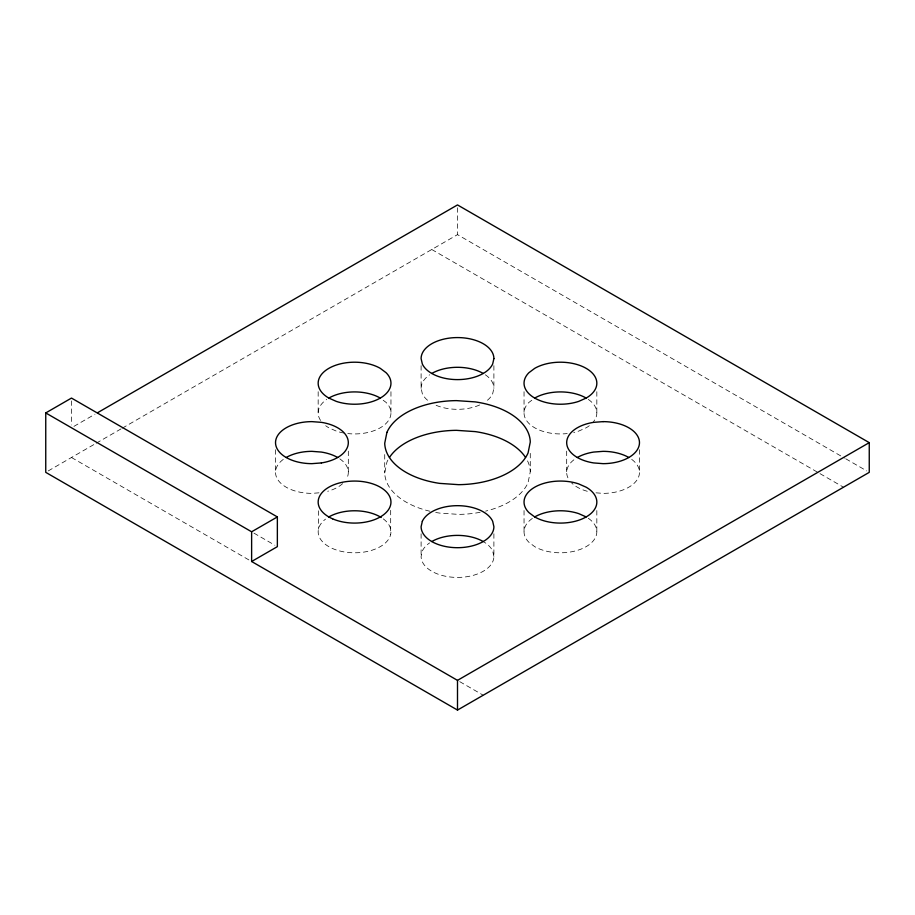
<?xml version="1.0" encoding="UTF-8"?>
<svg xmlns="http://www.w3.org/2000/svg" width="915" height="915" viewBox="0 0 915 915"><rect width="100%" height="100%" fill="white"/><g stroke="black" fill="none" stroke-linecap="round" stroke-linejoin="round"><path stroke-width="0.69" stroke-dasharray="4.58 3.43" d="M429.924 511.245A72.788 42.021 0 0 1 384.723 472.952L386.931 462.064A72.788 42.021 0 0 1 388.086 459.719M530.277 453.36L530.277 471.763L528.069 482.651A72.788 42.021 0 0 1 485.625 511.119M493.894 533.765L493.894 556.4A36.394 21.011 0 0 1 457.5 577.422A36.394 21.011 0 0 1 421.106 556.4L422.341 550.967A36.394 21.011 0 0 1 429.627 542.892M493.894 365.668L493.894 388.315L492.659 393.747A36.394 21.011 0 0 1 486.368 401.102M531.809 400.244L528.916 402.417A36.394 21.011 0 0 0 530.757 425.086A36.394 21.011 0 0 0 567.209 433.573M73.955 426.356L94.988 414.209M48.198 470.939L95.011 443.924M96.247 443.203L121.009 428.906M122.244 428.197L457.5 234.64L844.522 458.083M318.992 492.83L311.924 493.368A36.394 21.011 0 0 1 278.938 481.233A36.394 21.011 0 0 1 284.05 458.85M596.008 492.83L603.077 493.368A36.394 21.011 0 0 0 636.062 481.233A36.394 21.011 0 0 0 630.95 458.85M845.757 458.792L866.78 470.928M431.766 249.498L818.788 472.941M820.023 473.65L843.516 487.215M253.935 533.125L274.889 545.226M71.484 457.5L250.779 561.009M459.742 681.664L483.234 695.217M383.191 400.244L386.084 402.417A36.394 21.011 0 0 1 384.243 425.086A36.394 21.011 0 0 1 347.791 433.573M493.894 556.4L492.659 550.967A36.394 21.011 0 0 0 483.234 541.543M421.106 365.668L421.106 388.315L422.341 393.747A36.394 21.011 0 0 0 428.632 401.102M639.471 449.723L639.471 472.357M596.832 391.7L596.832 412.928M596.832 510.559L596.832 531.787M566.682 451.129L566.682 472.357M524.043 391.7L524.043 412.928M524.043 510.559L524.043 531.787M457.5 207.751L457.5 234.64M421.106 533.765L421.106 556.4M390.957 391.7L390.957 412.928M390.682 510.318L390.682 534.383M384.723 454.561L384.723 472.952M348.318 451.129L348.318 472.357M318.443 510.799L318.443 529.202M318.168 391.7L318.168 412.928M275.529 449.723L275.529 472.357M71.484 400.896L71.484 424.949M383.271 518.874A36.394 21.011 0 0 1 379.348 547.17A36.394 21.011 0 0 1 330.178 547.387A36.394 21.011 0 0 1 325.523 519.125M587.281 491.286A36.394 21.011 0 0 1 571.555 482.868M567.918 477.802A36.394 21.011 0 0 1 575.203 458.85M343.846 433.012A36.394 21.011 0 0 1 336.365 431.125L328.828 427.785A36.394 21.011 0 0 1 325.694 425.715M320.582 420.454A36.394 21.011 0 0 1 326.689 399.42M480.123 512.297A72.788 42.021 0 0 1 458.541 514.379L439.669 513.098A72.788 42.021 0 0 1 435.46 512.411M527.532 460.908A72.788 42.021 0 0 1 530.277 471.763M479.654 404.979A36.394 21.011 0 0 1 435.346 404.979M421.106 388.315A36.394 21.011 0 0 1 429.627 374.795M485.373 374.795A36.394 21.011 0 0 1 493.894 388.315M588.311 399.42A36.394 21.011 0 0 1 592.863 422.467M589.306 425.715A36.394 21.011 0 0 1 586.172 427.785L578.635 431.125A36.394 21.011 0 0 1 573.728 432.486M588.311 518.279A36.394 21.011 0 0 1 585.028 547.273A36.394 21.011 0 0 1 534.703 546.644L528.916 542.298A36.394 21.011 0 0 1 532.564 518.279M342.622 483.646A36.394 21.011 0 0 1 327.719 491.286M339.797 458.85A36.394 21.011 0 0 1 347.082 477.802"/><path stroke-width="1.37" d="M45.75 412.928L71.484 398.071L277.359 516.929L277.359 546.644L251.625 561.501L251.625 531.787L45.75 412.928L45.75 472.357L457.5 710.074L869.25 472.357L869.25 442.643L457.5 204.926L97.47 412.779M251.625 531.787L277.359 516.929M251.625 561.501L457.5 680.36L869.25 442.643M586.172 398.071L578.635 401.411A36.394 21.011 0 0 1 534.703 398.071A36.394 21.011 0 0 1 528.916 372.702L534.703 368.356A36.394 21.011 0 0 1 586.172 368.356A36.394 21.011 0 0 1 586.172 398.071A36.394 21.011 0 0 0 534.703 398.071M328.828 398.071L336.365 401.411A36.394 21.011 0 0 0 380.297 398.071A36.394 21.011 0 0 0 386.084 372.702L380.297 368.356A36.394 21.011 0 0 0 328.828 368.356A36.394 21.011 0 0 0 328.828 398.071A36.394 21.011 0 0 1 380.297 398.071M586.172 516.929L578.635 513.59A36.394 21.011 0 0 0 534.703 516.929L528.916 512.583A36.394 21.011 0 0 1 534.703 487.215A36.394 21.011 0 0 1 578.635 483.875L586.172 487.215A36.394 21.011 0 0 1 586.172 516.929A36.394 21.011 0 0 1 534.703 516.929M457.5 680.36L457.5 710.074M328.645 517.044A36.394 21.011 0 0 1 381.223 517.478M577.342 457.5A36.394 21.011 0 0 1 593.652 452.067L603.077 451.347A36.394 21.011 0 0 1 628.811 457.5M389.481 457.409A72.788 42.021 0 0 1 456.459 430.336L475.331 431.617A72.788 42.021 0 0 1 525.542 457.431M286.189 457.5A36.394 21.011 0 0 1 311.924 451.347L321.348 452.067A36.394 21.011 0 0 1 337.658 457.5M431.766 373.457A36.394 21.011 0 0 1 483.234 373.457M431.766 541.543A36.394 21.011 0 0 1 483.234 541.543M386.931 432.349L384.723 443.237A72.788 42.021 0 0 0 439.669 483.383L458.541 484.664A72.788 42.021 0 0 0 528.069 452.936L530.277 442.048A72.788 42.021 0 0 0 475.331 401.902L456.459 400.621A72.788 42.021 0 0 0 386.931 432.349M422.341 521.253L421.106 526.685A36.394 21.011 0 0 0 457.5 547.696A36.394 21.011 0 0 0 493.894 526.685L492.659 521.253A36.394 21.011 0 0 0 457.5 505.675A36.394 21.011 0 0 0 422.341 521.253M493.894 358.6L492.659 364.033A36.394 21.011 0 0 1 457.5 379.611A36.394 21.011 0 0 1 422.341 364.033L421.106 358.6A36.394 21.011 0 0 1 457.5 337.578A36.394 21.011 0 0 1 493.894 358.6M603.077 421.632L593.652 422.341A36.394 21.011 0 0 0 566.682 442.643A36.394 21.011 0 0 0 593.652 462.933L603.077 463.653A36.394 21.011 0 0 0 639.471 442.643A36.394 21.011 0 0 0 603.077 421.632M321.348 462.933L311.924 463.653A36.394 21.011 0 0 1 275.529 442.643A36.394 21.011 0 0 1 311.924 421.632L321.348 422.341A36.394 21.011 0 0 1 348.318 442.643A36.394 21.011 0 0 1 321.348 462.933M332.625 518.839A36.394 21.011 0 0 0 390.682 504.657A36.394 21.011 0 0 0 340.391 482.72A36.394 21.011 0 0 0 332.625 518.839"/></g></svg>
